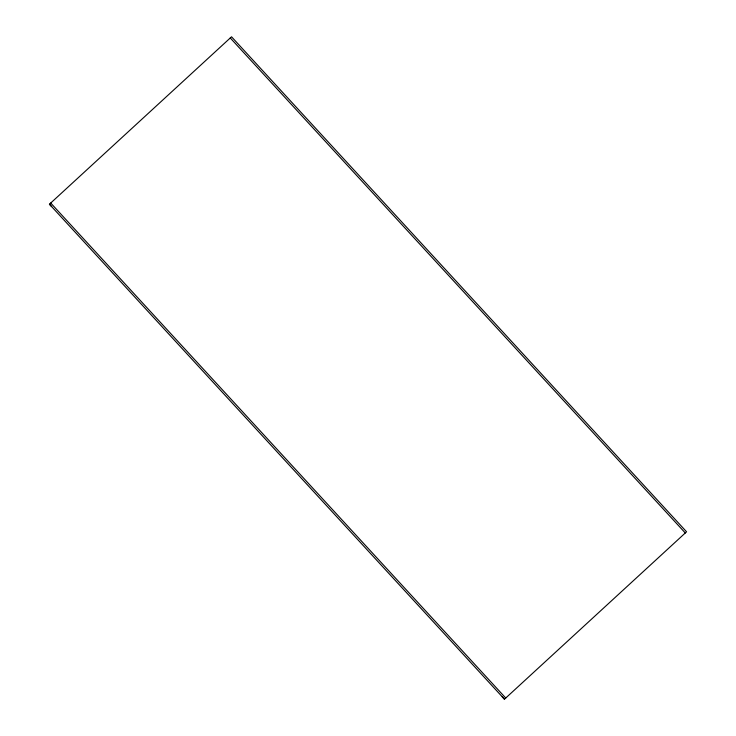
<?xml version="1.0" encoding="UTF-8"?>
<svg xmlns="http://www.w3.org/2000/svg" width="736" height="736" viewBox="0 0 736 736"><rect width="100%" height="100%" fill="white"/><g stroke="black" fill="none" stroke-linecap="round" stroke-linejoin="round"><path stroke-width="1.1" d="M49.432 204.203L231.546 36.8L686.568 531.797L504.454 699.2L49.432 204.203L51.667 206.623M230.267 37.968L685.29 532.974M50.71 203.026L505.733 698.032M502.228 696.771L504.454 699.2"/></g></svg>
